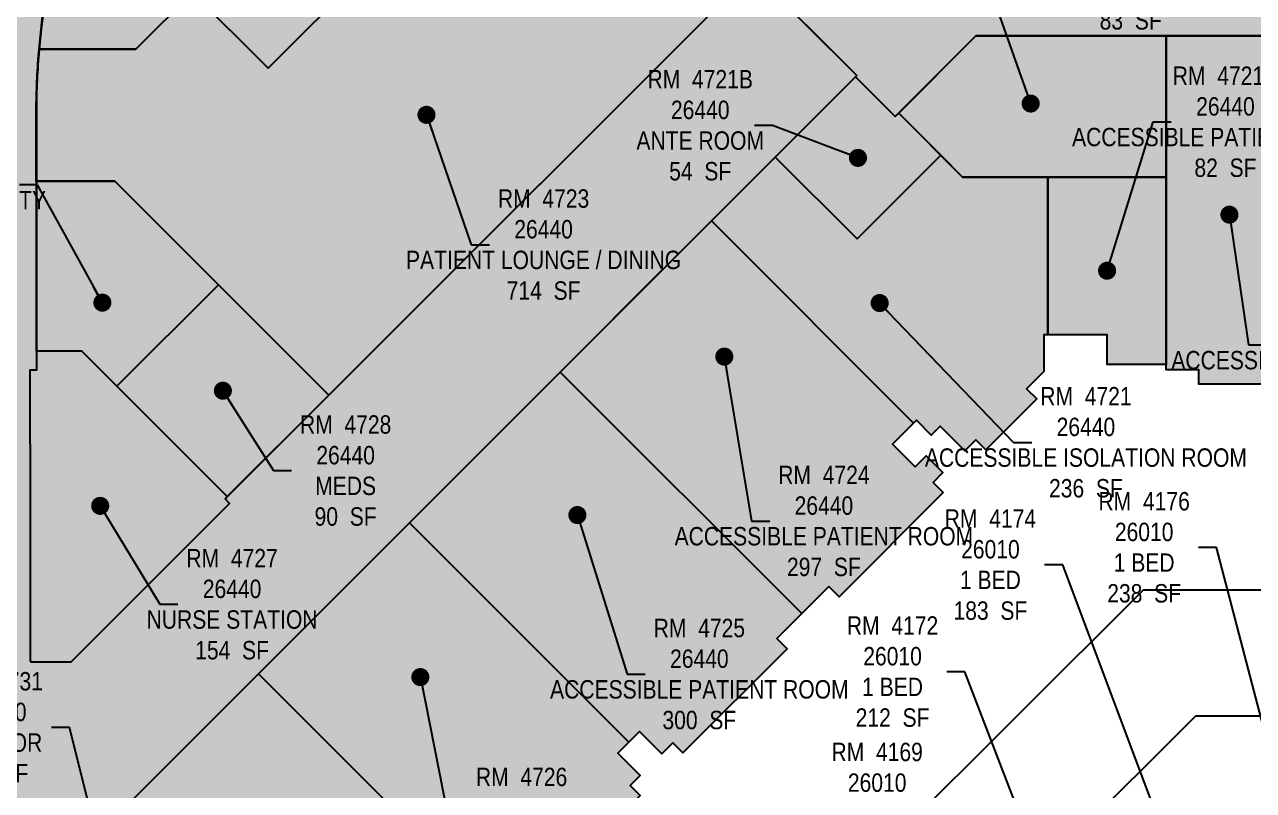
# Model space of a CAD drawing. Header units: inches. Extents: x -464 to 5863, y -325 to 4525.
# Drawn here: x 327 to 1262, y 2786 to 3368 of the extents above; entities that cross this region are included whole.
import ezdxf

# ---------------------------------------------------------------- set-up
doc = ezdxf.new("R2010")
doc.units = ezdxf.units.IN
doc.header["$LTSCALE"] = 48
doc.header["$MEASUREMENT"] = 0
doc.layers.get('Defpoints').update_dxf_attribs({"color": 31})
for name, color, linetype in [('0-LABEL', 3, 'Continuous'), ('1-NRT', 200, 'Continuous'), ('1-NRT-PTN', 253, 'Continuous'), ('3-FCM', 190, 'Continuous'), ('3-FCM-PTN', 9, 'Continuous'), ('4-OCC', 6, 'Continuous'), ('4-OCC-PTN', 95, 'Continuous')]:
    doc.layers.add(name, color=color, linetype=linetype)
doc.styles.add('ArialN', font='ARIALN.TTF')
doc.dimstyles.new('AB-220', dxfattribs={"dimscale": 220, "dimtxt": 0.0703125, "dimasz": 0.0625, "dimexe": 0.0625, "dimexo": 0.125, "dimgap": 0.1875, "dimtad": 0, "dimdec": 4, "dimrnd": 0.0625, "dimzin": 0, "dimdsep": 46, "dimlunit": 4, "dimtxsty": 'ArialN', "dimblk": 'ARCHTICK', "dimcen": 0.0625, "dimclrd": 256, "dimclre": 256, "dimclrt": 256, "dimadec": 0, "dimazin": 0, "dimtfac": 1, "dimtdec": 4, "dimtofl": 0, "dimtmove": 2, "dimatfit": 3, "dimldrblk": 'DOT', "dimfxl": 0, "dimfrac": 2, "dimtolj": 1, "dimtzin": 0, "dimlwd": -1, "dimlwe": -1, "dimarcsym": 0})

# ---------------------------------------------------------------- blocks, each defined once
blk = doc.blocks.new('_ArchTick')
at = {"const_width": 0.15}
blk.add_lwpolyline([(-0.5, -0.5), (0.5, 0.5)], dxfattribs=at)
blk = doc.blocks.new('_Dot')
at = {"lineweight": -2}
blk.add_line((-0.5, 0), (-1, 0), dxfattribs=at)
at = {"const_width": 0.5}
blk.add_lwpolyline([(-0.25, 0, 1), (0.25, 0, 1)], format="xyb", close=True, dxfattribs=at)

msp = doc.modelspace()

# ---------------------------------------------------------------- hatches: boundary and pattern name
at = {"layer": '1-NRT-PTN'}
h = msp.add_hatch(color=256, dxfattribs=at)
h.dxf.hatch_style = 1
edge = h.paths.add_edge_path()
edge.add_arc((896.5788500954818, 3301.093978106158), 566.0000000000196, 140.4632226110262, 148.7487238157142, ccw=False)
edge.add_line((460.0705180172791, 3661.394513807019), (494.4554671029401, 3626.975864732303))
edge.add_line((494.4554671029401, 3626.975864732303), (450.5260918675104, 3583.046489496874))
edge.add_line((450.5260918675104, 3583.046489496874), (611.5696612827452, 3422.002920081638))
edge.add_line((611.5696612827452, 3422.002920081638), (658.2516819693611, 3468.684940768278))
edge.add_line((658.2516819693611, 3468.684940768278), (680.4371572291058, 3446.499465508545))
edge.add_line((680.4371572291058, 3446.499465508545), (612.2767680654944, 3378.339076344933))
edge.add_line((612.2767680654944, 3378.339076344933), (583.604802692934, 3406.985828372797))
edge.add_line((583.604802692934, 3406.985828372797), (511.9493906875379, 3335.3304163674))
edge.add_line((511.9493906875379, 3335.3304163674), (452.5378778883675, 3394.741929166571))
edge.add_line((452.5378778883675, 3394.741929166571), (524.1932898925949, 3466.397341171657))
edge.add_line((524.1932898925949, 3466.397341171657), (406.450249687885, 3584.165594720437))
edge.add_line((406.450249687885, 3584.165594720437), (412.705271520381, 3594.73041991294))
at = {"layer": '3-FCM-PTN'}
h = msp.add_hatch(color=256, dxfattribs=at)
h.dxf.hatch_style = 1
edge = h.paths.add_edge_path()
edge.add_line((1113.578033713755, 3828.202172647096), (1113.578033713755, 3760.764672647096))
edge.add_arc((869.5217420051583, 3671.555794435677), 259.8493745889942, 3.151092987763491, 20.078663492425108, ccw=False)
edge.add_arc((829.4082242399043, 3666.163850940581), 300.2154631269592, -10.628161886380724, 3.757771263953998, ccw=False)
edge.add_line((1124.473435582826, 3610.79377458438), (1113.16885824828, 3565.471297259224))
edge.add_line((1113.16885824828, 3565.471297259224), (1105.26908182826, 3541.833664056995))
edge.add_line((1105.26908182826, 3541.833664056995), (1099.333073101966, 3526.926719010287))
edge.add_line((1099.333073101966, 3526.926719010287), (1094.042128752156, 3514.338916519317))
edge.add_line((1094.042128752156, 3514.338916519317), (1088.492230906537, 3502.107699963561))
edge.add_line((1088.492230906537, 3502.107699963561), (1145.452738613305, 3502.107007489641))
edge.add_line((1145.452738613305, 3502.107007489641), (1145.452738613305, 3471.982007489647))
edge.add_line((1145.452738613305, 3471.982007489647), (1205.513038158238, 3471.982007489646))
edge.add_line((1205.513038158238, 3471.982007489646), (1334.702738613307, 3472.077172647094))
edge.add_line((1334.702738613307, 3472.077172647094), (1334.702738613307, 3471.952172647094))
edge.add_line((1334.702738613307, 3471.952172647094), (1403.327754191595, 3471.982007489645))
edge.add_line((1403.327754191595, 3471.982007489645), (1403.327754191595, 3491.732007489644))
edge.add_line((1403.327754191595, 3491.732007489644), (1499.077738613239, 3491.732007489644))
edge.add_line((1499.077738613239, 3491.732007489644), (1499.077754191595, 3467.107007489649))
edge.add_line((1499.077754191595, 3467.107007489649), (1530.077738613239, 3467.107007489648))
edge.add_line((1530.077738613239, 3467.107007489648), (1530.077754191595, 3496.856298804256))
edge.add_line((1530.077754191595, 3496.856298804256), (1586.577754188475, 3496.856298804259))
edge.add_line((1586.577754188475, 3496.856298804259), (1586.577738416591, 3518.044421758437))
edge.add_line((1586.577738416591, 3518.044421758437), (1698.577738613287, 3518.044507489659))
edge.add_line((1698.577738613287, 3518.044507489659), (1698.577754191578, 3515.57717264709))
edge.add_line((1698.577754191578, 3515.57717264709), (1690.577738610186, 3515.577172647091))
edge.add_line((1690.577738610186, 3515.577172647091), (1690.577738610186, 3467.077905552353))
edge.add_line((1690.577738610186, 3467.077905552353), (1944.622666659946, 3467.077905552353))
edge.add_line((1944.622666659946, 3467.077905552353), (1944.622666659946, 3364.013951851784))
edge.add_line((1944.622666659946, 3364.013951851784), (1842.827738613302, 3364.012671013478))
edge.add_line((1842.827738613302, 3364.012671013478), (1842.827738613302, 3359.840728938843))
edge.add_line((1842.827738613302, 3359.840728938843), (1050.500837960817, 3359.840728938843))
edge.add_line((1050.500837960817, 3359.840728938843), (989.1304007638047, 3298.470291741831))
edge.add_line((989.1304007638047, 3298.470291741831), (958.8420668139898, 3328.758625691646))
edge.add_line((958.8420668139898, 3328.758625691646), (959.74283279864, 3329.659391676296))
edge.add_line((959.74283279864, 3329.659391676296), (881.9244649306676, 3407.477769097246))
edge.add_line((881.9244649306676, 3407.477769097246), (912.2565891506312, 3437.809893317209))
edge.add_line((912.2565891506312, 3437.809893317209), (934.6794090287314, 3462.460778224522))
edge.add_line((934.6794090287314, 3462.460778224522), (955.3000059372972, 3488.564134632164))
edge.add_line((955.3000059372972, 3488.564134632164), (974.0322943711964, 3515.991071706486))
edge.add_line((974.0322943711964, 3515.991071706486), (990.8694424449242, 3544.741181443036))
edge.add_line((990.8694424449242, 3544.741181443036), (1005.644745466971, 3574.506721267549))
edge.add_line((1005.644745466971, 3574.506721267549), (1017.495987070415, 3607.265318663052))
edge.add_line((1017.495987070415, 3607.265318663052), (1024.401225688564, 3641.522704021667))
edge.add_line((1024.401225688564, 3641.522704021667), (1025.883735810645, 3671.461709501473))
edge.add_line((1025.883735810645, 3671.461709501473), (1022.812802443561, 3701.277306982524))
edge.add_arc((800.6111259082473, 3652.038095093618), 227.5919265759328, 12.49466316577118, 28.04783506279022)
edge.add_arc((813.0848629529132, 3651.749137135179), 216.8054369348024, 29.66547328204573, 42.88538997744219)
edge.add_arc((829.2958716009333, 3664.771290165065), 196.0710116686787, 43.32097591850857, 99.1857372867085)
edge.add_line((797.9959867114995, 3858.327893830989), (798.9451620128058, 3853.862375129293))
edge.add_line((798.9451620128058, 3853.862375129293), (749.7755216519655, 3841.603006894886))
edge.add_line((749.7755216519655, 3841.603006894886), (749.7755216437346, 3841.603006892827))
edge.add_line((749.7755216437346, 3841.603006892827), (749.4667476144297, 3842.555416524074))
edge.add_line((749.4667476144297, 3842.555416524074), (748.7876903142243, 3842.370443941763))
edge.add_line((748.7876903142243, 3842.370443941763), (721.7990874320059, 3949.78129015099))
edge.add_line((721.7990874320059, 3949.78129015099), (806.7681102795251, 3972.946504617268))
edge.add_line((806.7681102795251, 3972.946504617268), (807.9915339900527, 3968.459038405239))
edge.add_line((807.9915339900527, 3968.459038405239), (825.1192358128029, 3970.463516488446))
edge.add_line((825.1192358128029, 3970.463516488446), (886.5952015190416, 3972.576451851774))
edge.add_line((886.5952015190416, 3972.576451851774), (970.3902386101873, 3972.577184757045))
edge.add_line((970.3902386101873, 3972.577184757045), (970.3902386101873, 3972.3263595513))
edge.add_line((970.3902386101873, 3972.3263595513), (1115.827738610187, 3972.326359551299))
edge.add_line((1115.827738610187, 3972.326359551299), (1115.827738610187, 3972.577172647105))
edge.add_line((1115.827738610187, 3972.577172647105), (1295.952738610189, 3972.57717264708))
edge.add_line((1295.952738610189, 3972.57717264708), (1295.952738610189, 3972.327184757019))
edge.add_line((1295.952738610189, 3972.327184757019), (1440.827738610198, 3972.327184757041))
edge.add_line((1440.827738610198, 3972.327184757041), (1440.827738610198, 3972.579612159221))
edge.add_line((1440.827738610198, 3972.579612159221), (1597.765238610189, 3972.577184756984))
edge.add_line((1597.765238610189, 3972.577184756984), (1630.390238610187, 3972.577184756984))
edge.add_line((1630.390238610187, 3972.577184756984), (1630.390238610187, 3972.327184757025))
edge.add_line((1630.390238610187, 3972.327184757025), (1775.827738610184, 3972.327184757016))
edge.add_line((1775.827738610184, 3972.327184757016), (1775.824657182819, 3972.577146770491))
edge.add_line((1775.824657182819, 3972.577146770491), (1816.327738610186, 3972.577184757041))
edge.add_line((1816.327738610186, 3972.577184757041), (1816.327738610177, 3972.32718475704))
edge.add_line((1816.327738610177, 3972.32718475704), (1948.327738610184, 3972.327184756978))
edge.add_line((1948.327738610184, 3972.327184756978), (1948.327738610184, 3972.577184757077))
edge.add_line((1948.327738610184, 3972.577184757077), (2045.577738610189, 3972.577184756989))
edge.add_line((2045.577738610189, 3972.577184756989), (2045.577738610189, 4070.826451851781))
edge.add_line((2045.577738610189, 4070.826451851781), (2115.577738610189, 4070.82645185178))
edge.add_line((2115.577738610189, 4070.82645185178), (2115.577738610189, 3969.95145185178))
edge.add_line((2115.577738610189, 3969.95145185178), (2281.910683266682, 3969.326451851779))
edge.add_line((2281.910683266682, 3969.326451851779), (2281.982439541505, 3874.077172647092))
edge.add_line((2281.982439541505, 3874.077172647092), (2110.452738610182, 3874.077172647092))
edge.add_line((2110.452738610182, 3874.077172647092), (2110.452738610182, 3792.577172647096))
edge.add_line((2110.452738610182, 3792.577172647096), (2103.077738610182, 3792.577235315806))
edge.add_line((2103.077738610182, 3792.577235315806), (2103.077738613305, 3737.827172647092))
edge.add_line((2103.077738613305, 3737.827172647092), (2129.702738613287, 3737.827172645417))
edge.add_line((2129.702738613287, 3737.827172645417), (2129.702738613287, 3502.07717264709))
edge.add_line((2129.702738613287, 3502.07717264709), (2105.70273861018, 3502.07717264709))
edge.add_line((2105.70273861018, 3502.07717264709), (2105.70273861018, 3466.827905552354))
edge.add_line((2105.70273861018, 3466.827905552354), (2129.7027386133, 3466.827905552354))
edge.add_line((2129.7027386133, 3466.827905552354), (2129.7027386133, 3367.077184757038))
edge.add_line((2129.7027386133, 3367.077184757038), (2109.952738610181, 3367.077184757038))
edge.add_line((2109.952738610181, 3367.077184757038), (2109.952738610181, 3235.577172647105))
edge.add_line((2109.952738610159, 3235.577172647105), (2109.952738610201, 3183.139497853334))
edge.add_line((2109.952738610201, 3183.139497853334), (1997.577738606957, 3183.139497853334))
edge.add_line((1997.577738606957, 3183.139497853334), (1997.577738613309, 3367.076451851783))
edge.add_line((1997.577738613309, 3367.076451851783), (1950.577738656846, 3367.076451866884))
edge.add_line((1950.577738656846, 3367.076451866884), (1950.577738613309, 3364.013951851782))
edge.add_line((1950.577738613309, 3364.013951851782), (1944.638229878299, 3364.013951851784))
edge.add_line((1944.638229878299, 3364.013951851784), (1944.638431876614, 3467.077905552353))
edge.add_line((1944.638431876614, 3467.077905552353), (1997.577738607062, 3467.077905549551))
edge.add_line((1997.577738607062, 3467.077905549551), (1997.577738610189, 3867.077905552354))
edge.add_line((1997.577738610189, 3867.077905552354), (1690.577738610186, 3867.077905534506))
edge.add_line((1690.577738610186, 3867.077905534506), (1690.577738613145, 3816.169507489644))
edge.add_line((1690.577738613145, 3816.169507489644), (1573.702738610097, 3816.169507489644))
edge.add_line((1573.702738610097, 3816.169507489644), (1573.702738610097, 3832.077172647097))
edge.add_line((1573.702738610097, 3832.077172647097), (1500.452738610184, 3832.077172647097))
edge.add_line((1500.452738610184, 3832.077172647097), (1500.452738610117, 3862.232007489691))
edge.add_line((1500.452738610117, 3862.232007489691), (1332.077738613245, 3862.232007489645))
edge.add_line((1332.077738613245, 3862.232007489645), (1332.077738613245, 3867.107007489691))
edge.add_line((1332.077738613245, 3867.107007489691), (1223.077738613239, 3867.107007489645))
edge.add_line((1223.077738613239, 3867.107007489645), (1223.077738613239, 3861.982007489645))
edge.add_line((1223.077738613239, 3861.982007489645), (1145.577738613239, 3861.982007489646))
edge.add_line((1145.577738613239, 3861.982007489646), (1145.577738613307, 3828.202172647096))
edge.add_line((1145.577738613307, 3828.202172647096), (1113.578033713755, 3828.202172647096))
h = msp.add_hatch(color=256, dxfattribs=at)
h.dxf.hatch_style = 1
edge = h.paths.add_edge_path()
edge.add_line((463.3855045196962, 3658.076299651527), (460.0922486531218, 3661.372783171177))
edge.add_arc((896.6005807313245, 3301.072247470315), 566.0000000000197, 140.4632226110263, 148.7487238157143)
edge.add_line((412.7270021562236, 3594.708689277098), (406.4719803237277, 3584.143864084594))
edge.add_line((406.4719803237277, 3584.143864084594), (410.0525751296228, 3580.563269280803))
edge.add_arc((896.6005651530136, 3301.041679722518), 561.1249999999928, 150.1226528891559, 174.75821161997)
edge.add_arc((907.5053651458322, 3300.233726679023), 572.0580422735987, 174.7774093992157, 179.4419433045306)
edge.add_line((335.4744571363445, 3305.805442011269), (335.5994571363445, 3251.804709106011))
edge.add_line((335.5994571363445, 3251.804709106011), (335.5994571363445, 3105.555267217496))
edge.add_line((335.5994571363445, 3105.555267217496), (330.4744571363445, 3105.555267217496))
edge.add_line((330.4744571363445, 3105.555267217496), (330.8505651530196, 2992.646894879483))
edge.add_line((330.8505651530196, 2992.646894879483), (330.8505651530196, 2884.646894879483))
edge.add_arc((331.8505651530196, 2884.646894879483), 1, 180, 270)
edge.add_line((331.8505651530196, 2883.646894879483), (362.0858465272232, 2883.646894879483))
edge.add_line((362.0858465272232, 2883.646894879483), (482.5325853363903, 3004.093633688588))
edge.add_line((482.5325853363903, 3004.093633688588), (479.0704822331173, 3007.555736791861))
edge.add_line((479.0704822331173, 3007.555736791861), (556.3211651709263, 3084.80641972967))
edge.add_line((556.3211651709263, 3084.80641972967), (880.4588530051952, 3408.943371469808))
edge.add_line((880.4588530051952, 3408.943371469808), (959.74283279864, 3329.659391676296))
edge.add_line((959.74283279864, 3329.659391676296), (774.8175270101912, 3144.734085887842))
edge.add_line((774.8175270101912, 3144.734085887842), (774.4637100348629, 3144.380273376116))
edge.add_line((774.4637100348629, 3144.380273376116), (693.6770238690716, 3063.593582746724))
edge.add_line((693.6770238690716, 3063.593582746724), (377.2244692460191, 2747.141028123659))
edge.add_line((377.2244692460191, 2747.141028123659), (377.2244692460191, 2726.055267217489))
edge.add_line((377.2244692460191, 2726.055267217489), (337.8494571363427, 2726.055267217489))
edge.add_line((337.8494571363427, 2726.055267217489), (337.8494571363427, 2443.726467140116))
edge.add_line((337.8494571363427, 2443.726467140116), (330.5994571363427, 2443.726467140116))
edge.add_line((330.5994571363427, 2443.726467140116), (330.5994571363427, 2368.181174916513))
edge.add_line((330.5994571363427, 2368.181174916513), (345.3494692491405, 2368.181174916513))
edge.add_line((345.3494692491405, 2368.181174916513), (345.3494654414463, 2300.305436207182))
edge.add_line((345.3494654414463, 2300.305436207182), (227.5369692491405, 2300.305436207182))
edge.add_line((227.5369692491405, 2300.305436207182), (227.5369692491442, 2375.555442011253))
edge.add_line((227.5369692491442, 2375.555442011253), (223.1005651529905, 2375.555442011253))
edge.add_line((223.1005651529905, 2375.555442011253), (223.1002351160279, 2471.742942011162))
edge.add_line((223.1002351160279, 2471.742942011162), (223.3477434341404, 2471.742942011162))
edge.add_line((223.3477434341404, 2471.742942011162), (223.347743434115, 2617.056010592125))
edge.add_line((223.347743434115, 2617.056010592125), (223.0977434341113, 2617.056010592125))
edge.add_line((223.0977434341113, 2617.056010592125), (223.0977434340895, 2797.181010592112))
edge.add_line((223.0977434340895, 2797.181010592112), (223.3477434340895, 2797.181010592112))
edge.add_line((223.3477434340895, 2797.181010592112), (223.3477434341077, 2942.057147753656))
edge.add_line((223.3477434341077, 2942.057147753656), (223.0977434341077, 2942.057147753656))
edge.add_line((223.0977434341077, 2942.057147753656), (223.0977434341295, 3122.182147753617))
edge.add_line((223.0977434341295, 3122.182147753617), (223.3477434340695, 3122.182147753617))
edge.add_line((223.3477434340695, 3122.182147753617), (223.3505651529978, 3191.556983429149))
edge.add_line((223.3505651529978, 3191.556983429149), (223.0977434340513, 3191.555267217477))
edge.add_line((223.0977434340513, 3191.555267217477), (223.0977434340622, 3284.117767217476))
edge.add_line((223.0977434340622, 3284.117767217476), (223.3505651530087, 3284.117767217476))
edge.add_line((223.3505651530087, 3284.117767217476), (223.3477434339149, 3301.041707018187))
edge.add_line((223.3477434339149, 3301.041707018187), (225.4841328296226, 3351.941019152155))
edge.add_line((225.4841328296226, 3351.941019152155), (225.6681058266696, 3356.805539149108))
edge.add_line((225.6681058266696, 3356.805539149108), (226.1479061275897, 3362.38156482607))
edge.add_line((226.1479061275897, 3362.38156482607), (232.7200452074977, 3412.95633141592))
edge.add_line((232.7200452074977, 3412.95633141592), (235.860031664428, 3430.236284093193))
edge.add_line((235.860031664428, 3430.236284093193), (231.4702071707653, 3431.726428713229))
edge.add_line((231.4702071707653, 3431.726428713229), (289.2923200377064, 3602.318414252311))
edge.add_line((289.2923200377064, 3602.318414252311), (293.7610089839383, 3600.801498757978))
edge.add_line((293.7610089839383, 3600.801498757978), (301.7179625816281, 3616.286393088212))
edge.add_line((301.7179625816281, 3616.286393088212), (327.6129496427421, 3660.927224084349))
edge.add_line((327.6129496427421, 3660.927224084349), (330.3924540537683, 3665.248333245127))
edge.add_line((330.3924540537683, 3665.248333245127), (333.4329915633463, 3669.968217852993))
edge.add_line((333.4329915633463, 3669.968217852993), (363.2696445087842, 3711.94468946165))
edge.add_line((363.2696445087842, 3711.94468946165), (373.8543272326443, 3725.306749496043))
edge.add_line((373.8543272326443, 3725.306749496043), (370.6715006943851, 3728.690349297356))
edge.add_line((370.6715006943851, 3728.690349297356), (501.8693216444045, 3852.108935429844))
edge.add_line((501.8693216444045, 3852.108935429844), (505.0538201168675, 3848.723713855865))
edge.add_line((505.0538201168675, 3848.723713855865), (519.4772755562846, 3858.746364012477))
edge.add_line((519.4772755562846, 3858.746364012477), (562.7614439843602, 3885.691934078059))
edge.add_line((562.7614439843602, 3885.691934078059), (567.640898831558, 3888.453235647239))
edge.add_line((567.640898831558, 3888.453235647239), (572.5491089620283, 3891.167244830408))
edge.add_line((572.5491089620283, 3891.167244830408), (618.1503295217536, 3914.009842084883))
edge.add_line((618.1503295217536, 3914.009842084883), (634.2141391391252, 3921.056092570307))
edge.add_line((634.2141391391252, 3921.056092570307), (632.9950636215418, 3925.542879330768))
edge.add_line((632.9950636215418, 3925.542879330768), (721.7990874320095, 3949.781290150979))
edge.add_line((721.7990874320095, 3949.781290150979), (747.885395264013, 3846.115096555124))
edge.add_line((747.885395264013, 3846.115096555124), (748.7876903142243, 3842.370443941763))
edge.add_arc((897.5317547774041, 3298.987096977963), 563.3739952026618, 105.3089466258084, 119.0139452709643)
edge.add_line((624.2827022559705, 3791.658603934421), (620.679345957, 3795.261960233172))
edge.add_arc((896.6005807312183, 3301.072247470485), 565.9999999998198, 119.1759593182059, 128.761446471449)
edge.add_line((542.2397173448172, 3742.416079986405), (545.5443900002502, 3739.108050903248))
edge.add_arc((878.9597558135335, 3324.803715225146), 531.8024903308359, 128.825703994237, 128.8280798935644)
edge.add_arc((896.5739409465023, 3301.069518893304), 561.3371981902865, 128.7097795917253, 140.2621555218005)
edge.add_arc((871.2583598507158, 3320.334507263956), 529.5562146184747, 140.1140029927087, 140.3733209694459)
at = {"layer": '4-OCC-PTN'}
h = msp.add_hatch(color=13, dxfattribs=at)
h.dxf.hatch_style = 1
edge = h.paths.add_edge_path()
edge.add_arc((896.1424739817041, 3301.181295373056), 560.6930707639245, 150.1126305999556, 175.0174823891632, ccw=False)
edge.add_line((410.0178713677043, 3580.572759695179), (524.2078330720943, 3466.382797992157))
edge.add_line((524.2078330720943, 3466.382797992157), (452.5248891848865, 3394.69985410409))
edge.add_line((452.5248891848865, 3394.69985410409), (454.2484619640392, 3392.976281324959))
edge.add_line((454.2484619640392, 3392.976281324959), (411.1495984416935, 3349.877417802097))
edge.add_line((411.1495984416935, 3349.877417802097), (337.5681248862894, 3349.878483539449))
h = msp.add_hatch(color=13, dxfattribs=at)
h.dxf.hatch_style = 1
edge = h.paths.add_edge_path()
edge.add_line((337.568124885595, 3349.878483531488), (411.1506641710854, 3349.878483531488))
edge.add_line((411.1506641710854, 3349.878483531488), (454.2484619640287, 3392.976281324948))
edge.add_line((454.2484619640287, 3392.976281324948), (511.921858804557, 3335.302884484419))
edge.add_line((511.921858804557, 3335.302884484419), (583.604802692934, 3406.985828372797))
edge.add_line((583.604802692934, 3406.985828372797), (612.2767680654944, 3378.339076344933))
edge.add_line((612.2767680654944, 3378.339076344933), (680.4245505565283, 3446.486858836001))
edge.add_line((680.4245505565283, 3446.486858836001), (678.7006113247663, 3448.210798067751))
edge.add_line((678.7006113247663, 3448.210798067751), (757.5430174270629, 3527.053204170051))
edge.add_line((757.5430174270629, 3527.053204170051), (759.2665902062082, 3525.329631390906))
edge.add_line((759.2665902062082, 3525.329631390906), (761.6566000141039, 3527.719641198802))
edge.add_line((761.6566000141039, 3527.719641198802), (880.4236294289473, 3408.952342071688))
edge.add_line((880.4236294289473, 3408.952342071688), (558.010086956983, 3086.53953177844))
edge.add_line((558.010086956983, 3086.53953177844), (395.2978175902764, 3249.251699521922))
edge.add_line((395.2978175902764, 3249.251699521922), (335.4421833301755, 3249.251583297076))
edge.add_line((335.4421833301755, 3249.251583297076), (335.43975337531, 3305.314932427183))
edge.add_line((335.43975337531, 3305.314932427183), (335.438595983611, 3305.814932427183))
edge.add_arc((903.2363877956568, 3300.476311661623), 567.8228889876788, 175.0087973377392, 179.4613021932879, ccw=False)
edge.add_arc((337.5673846076419, 3349.878418880092), 0.0007430957212447236, 4.991202675322313, 175.0087973246778, ccw=False)
h = msp.add_hatch(color=13, dxfattribs=at)
h.dxf.hatch_style = 1
h.paths.add_polyline_path([(1195.29648861332, 3359.827184757067), (1195.296488613311, 3252.453492840395), (1040.273723828843, 3252.453492840395), (991.700435052253, 3301.026781616986), (1050.500838192344, 3359.827184757078)])
h = msp.add_hatch(color=13, dxfattribs=at)
h.dxf.hatch_style = 1
h.paths.add_polyline_path([(1195.29648861332, 3359.827184757067), (1195.296488613311, 3252.453492840395), (1040.273723828843, 3252.453492840395), (991.700435052253, 3301.026781616986), (1050.500838192344, 3359.827184757078)])
h = msp.add_hatch(color=13, dxfattribs=at)
h.dxf.hatch_style = 1
h.paths.add_polyline_path([(1357.765238613298, 3359.827184757052), (1357.765238613298, 3105.702730758594), (1329.452738613303, 3105.702730758594), (1329.452738613303, 3094.828476185809), (1220.077738613303, 3094.828476185806), (1220.078100000852, 3105.70200995125), (1195.296488613298, 3105.702833580989), (1195.29648861332, 3359.827184757067)])
h = msp.add_hatch(color=13, dxfattribs=at)
h.dxf.hatch_style = 1
h.paths.add_polyline_path([(960.013578871398, 3205.34602883661), (897.6995271414763, 3267.659547290817), (958.8203361781472, 3328.780356327488), (989.1371729704516, 3298.463519535185), (991.700435052253, 3301.026781616986), (1023.697383352013, 3269.029833317225)])
h = msp.add_hatch(color=13, dxfattribs=at)
h.dxf.hatch_style = 1
h.paths.add_polyline_path([(897.6995271414763, 3267.659547290817), (960.0133122335411, 3205.345762198753), (1023.697383352013, 3269.029833317225), (1040.273723828843, 3252.453492840395), (1105.265238610182, 3252.453492840395), (1105.265238610182, 3132.390230758594), (1102.202738610182, 3132.390230758594), (1102.202738610182, 3104.467965444665), (1089.058817734358, 3091.330129026708), (1096.752006606359, 3083.636940154707), (1058.038270734067, 3044.923204282421), (1050.348124091003, 3052.613350925485), (1041.905016516503, 3044.170243350984), (1023.255441613777, 3062.81981825371), (1016.537927192503, 3056.102303832435), (1005.224218693522, 3067.41601233142), (1003.058106567938, 3065.249900205838), (849.174665101653, 3219.134704427452)])
h = msp.add_hatch(color=13, dxfattribs=at)
h.dxf.hatch_style = 1
h.paths.add_polyline_path([(335.5777265005019, 3249.263939741924), (395.3107907154682, 3249.263939741852), (463.6242520250399, 3180.95047843228), (474.0540770475419, 3170.520653409778), (453.7693177156617, 3150.235894077898), (396.8033941105497, 3093.269970472733), (370.0711955897951, 3120.002168993467), (335.5777265005019, 3120.002168993467)])
h = msp.add_hatch(color=13, dxfattribs=at)
h.dxf.hatch_style = 1
h.paths.add_polyline_path([(1105.265238610182, 3252.453492840395), (1195.296488613311, 3252.453492840395), (1195.296488613298, 3109.952730758594), (1150.265238613302, 3109.952730758594), (1150.265238613302, 3132.390230758594), (1105.265238610182, 3132.390230758594)])
h = msp.add_hatch(color=13, dxfattribs=at)
h.dxf.hatch_style = 1
h.paths.add_polyline_path([(918.1171326075583, 2920.381638646719), (938.6252526635291, 2940.88975870269), (946.3155529530724, 2933.20052035083), (1025.511358799488, 3012.396292347841), (1017.82121215641, 3020.085718195571), (1025.413690396934, 3027.67891723144), (1012.686128733263, 3040.407199690459), (1004.209406618578, 3031.930477575776), (986.9740452782281, 3049.165838916129), (1003.058106567938, 3065.249900205838), (849.1751438565699, 3219.134225668295), (774.7957963743485, 3144.755816523684), (774.4419793990202, 3144.402004011959), (734.0486363161255, 3104.008658697263)])
h = msp.add_hatch(color=13, dxfattribs=at)
h.dxf.hatch_style = 1
h.paths.add_polyline_path([(474.0540770475419, 3170.520653409779), (558.0234245778776, 3086.551407503108), (480.7723243764559, 3009.301040206885), (396.8033941105497, 3093.269970472733)])
h = msp.add_hatch(color=13, dxfattribs=at)
h.dxf.hatch_style = 1
edge = h.paths.add_edge_path()
edge.add_line((480.7723243764559, 3009.301040206885), (370.0711955897951, 3120.002168993467))
edge.add_line((370.0711955897951, 3120.002168993467), (335.5777265005019, 3120.002168993467))
edge.add_line((335.5777265005019, 3120.002168993467), (335.5777265005019, 3105.576997853339))
edge.add_line((335.5777265005019, 3105.576997853339), (334.8277265005019, 3105.576997853339))
edge.add_line((334.8277265005019, 3105.576997853339), (330.4527265005019, 3105.576997853339))
edge.add_line((330.4527265005019, 3105.576997853339), (330.8288345171787, 3105.57699785334))
edge.add_line((330.8288345171787, 3105.57699785334), (330.4527265005019, 3105.576997853339))
edge.add_line((330.4527265005019, 3105.576997853339), (330.8288345171769, 2992.668625515325))
edge.add_line((330.8288345171769, 2992.668625515325), (330.8288345171769, 2884.668625515325))
edge.add_arc((331.8288345171769, 2884.668625515325), 1, 180, 270)
edge.add_line((331.8288345171769, 2883.668625515325), (362.0641158913805, 2883.668625515325))
edge.add_line((362.0641158913805, 2883.668625515325), (482.5108547005476, 3004.115364324431))
edge.add_line((482.5108547005476, 3004.115364324431), (479.0487515972746, 3007.577467427704))
edge.add_line((479.0487515972746, 3007.577467427704), (480.7723243764559, 3009.301040206885))
h = msp.add_hatch(color=13, dxfattribs=at)
h.dxf.hatch_style = 1
h.paths.add_polyline_path([(734.0486363161255, 3104.008658697263), (918.1171326075602, 2920.381638646719), (899.027272917083, 2901.292499751566), (906.7174195601475, 2893.602353108501), (827.5210996695806, 2814.406033217934), (819.8316738218492, 2822.096179861011), (811.432766477703, 2813.697993312186), (794.4622037292212, 2830.668556060667), (786.2416609947614, 2822.448013326208), (619.364827085814, 2989.324847235148), (693.6552932332289, 3063.615313382566)])
h = msp.add_hatch(color=13, dxfattribs=at)
h.dxf.hatch_style = 1
h.paths.add_polyline_path([(619.364827085814, 2989.324847235148), (786.2416609947614, 2822.448013326208), (777.9335827189808, 2814.139935050428), (794.9041454674626, 2797.169372301947), (787.3044014896078, 2789.569628324092), (794.9945481326723, 2781.879481681027), (715.7985886397784, 2702.68352218813), (708.108441996712, 2710.373668831196), (688.3098673028163, 2690.574259306326), (504.4600350919937, 2874.420055241324)])
h = msp.add_hatch(color=13, dxfattribs=at)
h.dxf.hatch_style = 1
h.paths.add_polyline_path([(504.4600350919865, 2874.420055241315), (688.3094498785287, 2690.574676713012), (668.510462250266, 2670.77568908475), (676.2006088933305, 2663.085542441684), (597.0046494004347, 2583.889582948794), (589.3157460174262, 2591.580251853911), (586.1745157602219, 2588.439742718828), (567.3483444437717, 2607.266274474297), (554.576228208569, 2594.494158239095), (389.56210369966, 2759.508282747996)])

# ---------------------------------------------------------------- linework, layer by layer
at = {"layer": '1-NRT'}
msp.add_lwpolyline([(412.705271520381, 3594.73041991294, -0.03616807753036961), (460.0705180172791, 3661.394513807019), (494.4554671029401, 3626.975864732303), (450.5260918675104, 3583.046489496874), (611.5696612827452, 3422.002920081638), (658.2516819693611, 3468.684940768278), (680.4371572291058, 3446.499465508545), (612.2767680654944, 3378.339076344933), (583.604802692934, 3406.985828372797), (511.9493906875379, 3335.3304163674), (452.5378778883675, 3394.741929166571), (524.1932898925949, 3466.397341171657), (406.450249687885, 3584.165594720437)], format="xyb", close=True, dxfattribs=at)
at = {"layer": '3-FCM'}
msp.add_line((335.5777265005019, 3246.701439741852), (335.5777265005019, 3251.826439741853), dxfattribs=at)
msp.add_lwpolyline([(410.0525751296228, 3580.563269280803, 0.1079088427142347), (337.8221723164662, 3352.305442011264, 0.02035567946451007), (335.4744571363445, 3305.805442011269), (335.5994571363445, 3251.804709106011), (335.5994571363445, 3105.555267217496), (330.4744571363445, 3105.555267217496), (330.8505651530196, 2992.646894879483), (330.8505651530196, 2884.646894879483, 0.414213562373095), (331.8505651530196, 2883.646894879483), (362.0858465272232, 2883.646894879483), (482.5325853363903, 3004.093633688588), (479.0704822331173, 3007.555736791861), (556.3211651709263, 3084.80641972967), (880.4588530051952, 3408.943371469808), (959.74283279864, 3329.659391676296), (774.8175270101912, 3144.734085887842), (774.4637100348629, 3144.380273376116), (693.6770238690716, 3063.593582746724), (693.6770238690716, 3063.593582746724), (377.2244692460191, 2747.141028123659)], format="xyb", dxfattribs=at)
msp.add_lwpolyline([(1944.622666659946, 3467.077905552353), (1944.622666659946, 3364.013951851784), (1842.827738613302, 3364.012671013478), (1842.827738613302, 3359.840728938843), (1050.500837960817, 3359.840728938843), (989.1304007638047, 3298.470291741831), (958.8420668139898, 3328.758625691646), (959.74283279864, 3329.659391676296), (881.9244649306676, 3407.477769097246)], dxfattribs=at)
at = {"layer": '4-OCC', "flags": 128}
for points in [[(337.5681248862894, 3349.878483539449, -0.1090976888517719), (410.0178713677043, 3580.572759695179), (524.2078330720943, 3466.382797992157), (452.5248891848865, 3394.69985410409), (454.2484619640392, 3392.976281324959), (411.1495984416935, 3349.877417802097), (337.5681248862894, 3349.878483539449)], [(337.568124885595, 3349.878483531488), (411.1506641710854, 3349.878483531488), (454.2484619640287, 3392.976281324948), (511.921858804557, 3335.302884484419), (583.604802692934, 3406.985828372797), (612.2767680654944, 3378.339076344933), (680.4245505565283, 3446.486858836001), (678.7006113247663, 3448.210798067751), (757.5430174270629, 3527.053204170051), (759.2665902062082, 3525.329631390906), (761.6566000141039, 3527.719641198802), (880.4236294289473, 3408.952342071688), (558.010086956983, 3086.53953177844), (395.2978175902764, 3249.251699521922), (335.4421833301755, 3249.251583297076), (335.43975337531, 3305.314932427183), (335.438595983611, 3305.814932427183, -0.0194301620329716), (337.5666443296888, 3349.878483531488, -0.9164724168938437)], [(480.7723243764559, 3009.301040206885), (370.0711955897951, 3120.002168993467), (335.5777265005019, 3120.002168993467), (335.5777265005019, 3105.576997853339), (334.8277265005019, 3105.576997853339), (330.4527265005019, 3105.576997853339), (330.8288345171787, 3105.57699785334), (330.4527265005019, 3105.576997853339), (330.8288345171769, 2992.668625515325), (330.8288345171769, 2884.668625515325, 0.414213562373095), (331.8288345171769, 2883.668625515325), (362.0641158913805, 2883.668625515325), (482.5108547005476, 3004.115364324431), (479.0487515972746, 3007.577467427704)]]:
    msp.add_lwpolyline(points, format="xyb", close=True, dxfattribs=at)
at = {"layer": '4-OCC'}
for points in [[(1195.29648861332, 3359.827184757067), (1195.296488613311, 3252.453492840395), (1040.273723828843, 3252.453492840395), (991.700435052253, 3301.026781616986), (1050.500838192344, 3359.827184757078)], [(1357.765238613298, 3359.827184757052), (1357.765238613298, 3105.702730758594), (1329.452738613303, 3105.702730758594), (1329.452738613303, 3094.828476185809), (1220.077738613303, 3094.828476185806), (1220.078100000852, 3105.70200995125), (1195.296488613298, 3105.702833580989), (1195.29648861332, 3359.827184757067)], [(960.013578871398, 3205.34602883661), (897.6995271414763, 3267.659547290817), (958.8203361781472, 3328.780356327488), (989.1371729704516, 3298.463519535185), (991.700435052253, 3301.026781616986), (1023.697383352013, 3269.029833317225), (960.0135788713998, 3205.34602883661)], [(897.6995271414763, 3267.659547290817), (960.0133122335411, 3205.345762198753), (1023.697383352013, 3269.029833317225), (1040.273723828843, 3252.453492840395), (1105.265238610182, 3252.453492840395), (1105.265238610182, 3132.390230758594), (1102.202738610182, 3132.390230758594), (1102.202738610182, 3104.467965444665), (1089.058817734358, 3091.330129026708), (1096.752006606359, 3083.636940154707), (1058.038270734067, 3044.923204282421), (1050.348124091003, 3052.613350925485), (1041.905016516503, 3044.170243350984), (1023.255441613777, 3062.81981825371), (1016.537927192503, 3056.102303832435), (1005.224218693522, 3067.41601233142), (1003.058106567938, 3065.249900205838), (849.174665101653, 3219.134704427452), (897.6995271414763, 3267.659547290817)], [(1105.265238610182, 3252.453492840395), (1195.296488613311, 3252.453492840395), (1195.296488613298, 3109.952730758594), (1150.265238613302, 3109.952730758594), (1150.265238613302, 3132.390230758594), (1105.265238610182, 3132.390230758594), (1105.265238610182, 3252.453492840395)], [(734.0486363161255, 3104.008658697263), (918.1171326075583, 2920.381638646719), (938.6252526635291, 2940.88975870269), (946.3155529530724, 2933.20052035083), (1025.511358799488, 3012.396292347841), (1017.82121215641, 3020.085718195571), (1025.413690396934, 3027.67891723144), (1012.686128733263, 3040.407199690459), (1004.209406618578, 3031.930477575776), (986.9740452782281, 3049.165838916129), (1003.058106567938, 3065.249900205838), (849.1751438565699, 3219.134225668295), (774.7957963743485, 3144.755816523684), (774.4419793990202, 3144.402004011959)], [(734.0486363161255, 3104.008658697263), (918.1171326075602, 2920.381638646719), (899.027272917083, 2901.292499751566), (906.7174195601475, 2893.602353108501), (827.5210996695806, 2814.406033217934), (819.8316738218492, 2822.096179861011), (811.432766477703, 2813.697993312186), (794.4622037292212, 2830.668556060667), (786.2416609947614, 2822.448013326208), (619.364827085814, 2989.324847235148), (693.6552932332289, 3063.615313382566), (693.6552932332289, 3063.615313382566)], [(619.364827085814, 2989.324847235148), (786.2416609947614, 2822.448013326208), (777.9335827189808, 2814.139935050428), (794.9041454674626, 2797.169372301947), (787.3044014896078, 2789.569628324092), (794.9945481326723, 2781.879481681027), (715.7985886397784, 2702.68352218813), (708.108441996712, 2710.373668831196), (688.3098673028163, 2690.574259306326), (504.4600350919937, 2874.420055241324)], [(504.4600350919865, 2874.420055241315), (688.3094498785287, 2690.574676713012), (668.510462250266, 2670.77568908475), (676.2006088933305, 2663.085542441684), (597.0046494004347, 2583.889582948794), (589.3157460174262, 2591.580251853911), (586.1745157602219, 2588.439742718828), (567.3483444437717, 2607.266274474297), (554.576228208569, 2594.494158239095), (389.56210369966, 2759.508282747996)]]:
    msp.add_lwpolyline(points, close=True, dxfattribs=at)
at = {"layer": '4-OCC', "flags": 128}
for points in [[(335.5777265005019, 3249.263939741924), (395.3107907154682, 3249.263939741852), (474.0540770475419, 3170.520653409779), (396.8033941105497, 3093.269970472733), (370.0711955897951, 3120.002168993467), (335.5777265005019, 3120.002168993467)], [(474.0540770475419, 3170.520653409779), (558.0234245778776, 3086.551407503108), (480.7723243764559, 3009.301040206885), (396.8033941105497, 3093.269970472733)]]:
    msp.add_lwpolyline(points, close=True, dxfattribs=at)
at = {"layer": 'Defpoints'}
for points in [[(-276.8766602256472, 1666.957664034659), (48.25041129801667, 1992.084735558322), (229.0255024503335, 1992.454395457547), (1178.040463452389, 2938.46884202512), (1989.175281773381, 2938.46884202512), (2095.559553557284, 2832.084570241216), (2165.623039449047, 2832.084570241216), (2165.623039449047, 2950.181584274803), (1790.123039449048, 2950.181584274802), (1790.123039449048, 4204.431584274804), (3397.657017810886, 4204.431584274803), (3397.568089276307, 4333.155638077699), (3558.177296594098, 4493.764845395488), (3989.801676251375, 4493.764845395488)], [(-141.11215823783, 1666.957664034659), (88.09619165083441, 1896.166013923322), (268.7823463446059, 1896.535491959869), (1217.715953627098, 2842.46884202512), (1949.410779785564, 2842.46884202512), (2056.034526368751, 2735.845095441932), (2261.623039449046, 2735.845095441932), (2261.623039449048, 3046.181584274802), (1886.123039449048, 3046.181584274802), (1886.123039449048, 4108.431584274804), (3493.723361963299, 4108.431584274803), (3493.595564362676, 4293.418611176251), (3597.941798581915, 4397.764845395488), (3944.253988410553, 4397.764845395488)]]:
    msp.add_lwpolyline(points, dxfattribs=at)

# ---------------------------------------------------------------- texts
at = {"layer": '0-LABEL', "char_height": 14, "attachment_point": 5, "style": 'ArialN'}
for s, insert in [('RM  4720\\P26440\\PACCESSIBLE PATIENT TOILET\\P83  SF', (1168.245688697869, 3406.586154666893)), ('RM  4721B\\P26440\\PANTE ROOM\\P54  SF', (840.6714420747048, 3291.808922894683)), ('RM  4721A\\P26440\\PACCESSIBLE PATIENT TOILET\\P82  SF', (1240.360491840656, 3294.479120790647)), ('RM  4740\\P26440\\PSOILED UTILITY\\P99  SF', (281.3457255216199, 3246.460574890876)), ('RM  4723\\P26440\\PPATIENT LOUNGE / DINING\\P714  SF', (721.4697673559822, 3201.003686730708)), ('RM  4716\\P26440\\PACCESSIBLE PATIENT ROOM\\P295  SF', (1312.773353713514, 3124.72979860118)), ('RM  4721\\P26440\\PACCESSIBLE ISOLATION ROOM\\P236  SF', (1134.173839225452, 3050.603772452869)), ('RM  4728\\P26440\\PMEDS\\P90  SF', (570.8381343808978, 3029.112064864777)), ('RM  4724\\P26440\\PACCESSIBLE PATIENT ROOM\\P297  SF', (934.7799975578066, 2990.757932157507)), ('RM  4176\\P26010\\P1 BED\\P238  SF', (1178.482548518063, 2970.694551480745)), ('RM  4174\\P26010\\P1 BED\\P183  SF', (1061.497653215822, 2957.513320094551)), ('RM  4727\\P26440\\PNURSE STATION\\P154  SF', (484.4346849895956, 2927.396555815198)), ('RM  4172\\P26010\\P1 BED\\P212  SF', (987.0235443730235, 2876.146494231389)), ('RM  4725\\P26440\\PACCESSIBLE PATIENT ROOM\\P300  SF', (840.0062530554715, 2874.263604275728)), ('RM  4731\\P28460\\PJANITOR\\P46  SF', (305.7313117341546, 2833.75169147017)), ('RM  4169\\P26010\\PMEDICATION\\P77  SF', (975.3279769638393, 2779.95815162387)), ('RM  4726\\P26440\\PACCESSIBLE PATIENT ROOM\\P300  SF', (704.727291612333, 2760.949553270737))]:
    msp.add_mtext(s, dxfattribs=dict(at, insert=insert))

# ---------------------------------------------------------------- leaders
at = {"layer": '0-LABEL', "annotation_type": 0, "has_hookline": 1}
for points, hookline_direction, text_width in [([(1092.142355389446, 3308.392126092136), (1047.287926016066, 3436.193908002833), (1033.537926016066, 3436.193908002833)], 1, 121.387448840382), ([(632.3389548686246, 3299.805507105266), (666.4697673559822, 3201.003686730708), (680.2197673559822, 3201.003686730708)], 0, 207.2019099590723), ([(960.6984552467449, 3267.063192582049), (895.6714420747048, 3291.808922894683), (881.9214420747048, 3291.808922894683)], 1, 95.9181446111869), ([(1150.280863611746, 3181.203111799495), (1185.360491840656, 3294.479120790647), (1199.110491840656, 3294.479120790647)], 0, 233.1964529331514), ([(385.7058735514802, 3156.902778578784), (336.3457255216199, 3246.460574890876), (322.5957255216199, 3246.460574890876)], 1, 122.1418826739427), ([(1243.369346692558, 3223.839385348197), (1257.773353713514, 3124.72979860118), (1271.523353713514, 3124.72979860118)], 0, 226.0341064120055), ([(977.2199518559175, 3156.600038334105), (1079.173839225452, 3050.603772452869), (1092.923839225452, 3050.603772452869)], 0, 243.8826739427012), ([(859.0042172814065, 3115.837783133204), (879.7799975578066, 2990.757932157507), (893.5299975578066, 2990.757932157507)], 0, 226.0341064120055), ([(477.4134093442136, 3089.910846808332), (515.8381343808978, 3029.112064864777), (529.5881343808978, 3029.112064864777)], 0, 67.57435197817189), ([(384.0758734287992, 3002.300052264836), (429.4346849895956, 2927.396555815198), (443.1846849895956, 2927.396555815198)], 0, 127.5470668485675), ([(747.1935078567112, 2995.310266046068), (785.0062530554715, 2874.263604275728), (798.7562530554715, 2874.263604275728)], 0, 226.0341064120055), ([(1309.048629162746, 2681.504004961256), (1233.482548518063, 2970.694551480745), (1219.732548518063, 2970.694551480745)], 1, 67.53615279672579), ([(1248.608274895103, 2605.284682907061), (1116.497653215822, 2957.513320094551), (1102.747653215822, 2957.513320094551)], 1, 67.5075034106412), ([(627.6934906156384, 2872.019423033418), (649.727291612333, 2760.949553270737), (663.477291612333, 2760.949553270737)], 0, 226.0341064120055), ([(1186.063242767304, 2501.412207182258), (1042.023544373023, 2876.146494231389), (1028.273544373023, 2876.146494231389)], 1, 67.45020463847203), ([(391.5779785078722, 2710.514556931895), (360.7313117341546, 2833.75169147017), (346.9813117341546, 2833.75169147017)], 1, 67.95634379263302)]:
    msp.add_leader(points, dimstyle='AB-220', dxfattribs=dict(at, hookline_direction=hookline_direction, text_width=text_width))

doc.saveas('drawing.dxf')
